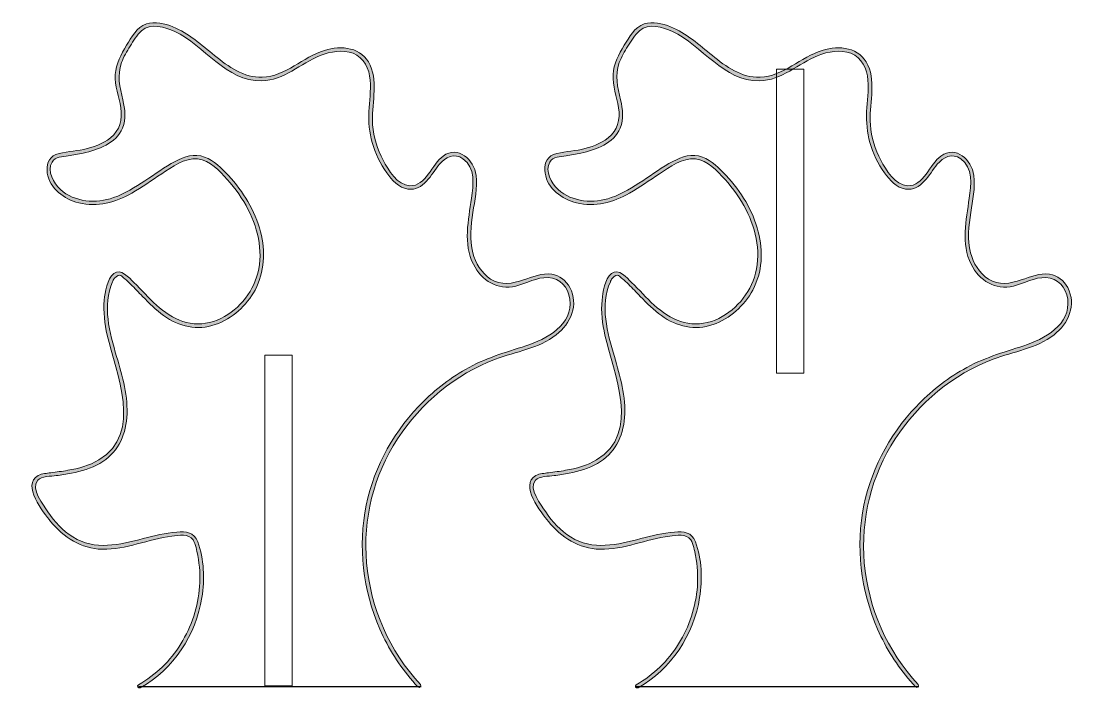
# Model space of a CAD drawing. Extents: x 190 to 1067, y -591 to -24.
# Drawn here: x 236.3 to 457.5, y -326.9 to -187 of the extents above; entities that cross this region are included whole.
import ezdxf

# ---------------------------------------------------------------- set-up
doc = ezdxf.new("R2010")
doc.units = 0
doc.header["$MEASUREMENT"] = 0
doc.layers.add('Layer 1', color=7, linetype='Continuous', lineweight=0)

msp = doc.modelspace()

# ---------------------------------------------------------------- hatches: boundary and pattern name
at = {"layer": 'Layer 1', "transparency": 33554687}
h = msp.add_hatch(color=7, dxfattribs=at)
h.dxf.hatch_style = 2
edge = h.paths.add_edge_path()
edge.add_spline(control_points=[(261.3, -326.65), (268.25, -322.77), (272.96, -315.55), (274.2, -307.73), (274.8, -303.92), (274.68, -299.71), (273.33, -296.06), (272.58, -294.03), (270.88, -293.88), (268.93, -294.02), (266.55, -294.2), (264.22, -294.8), (261.91, -295.41), (257, -296.69), (251.78, -297.96), (247.17, -295.06), (245.06, -293.74), (243.36, -291.84), (241.96, -289.8), (240.98, -288.37), (238.26, -284.89), (239.82, -283.18), (240.66, -282.27), (242.57, -282.36), (243.7, -282.21), (244.76, -282.07), (245.82, -281.91), (246.87, -281.71), (248.93, -281.31), (250.99, -280.72), (252.82, -279.67), (256.35, -277.63), (258.17, -274.03), (258.48, -270.05), (258.81, -265.66), (257.56, -261.41), (256.34, -257.25), (254.88, -252.3), (253.27, -246.58), (255.5, -241.6), (255.56, -241.47), (255.71, -241.04), (255.85, -240.91), (257.18, -239.52), (257.43, -240.57), (258.05, -241), (258.49, -241.3), (258.9, -241.76), (259.28, -242.13), (260.13, -242.95), (260.95, -243.81), (261.77, -244.66), (263.16, -246.09), (264.57, -247.52), (266.19, -248.69), (269.38, -251.02), (273.23, -251.86), (277.01, -250.56), (280.56, -249.34), (283.56, -246.61), (285.33, -243.32), (287.35, -239.57), (287.53, -235.17), (286.48, -231.1), (285.35, -226.68), (282.85, -222.67), (279.77, -219.34), (278.36, -217.81), (276.76, -216.2), (274.77, -215.46), (272.62, -214.65), (270.53, -215.35), (268.59, -216.39), (264.2, -218.75), (260.44, -222.28), (255.7, -223.97), (252.07, -225.26), (247.51, -224.94), (244.55, -222.26), (243.16, -221.01), (241.72, -218.37), (242.81, -216.52), (243.47, -215.38), (245.06, -215.4), (246.21, -215.22), (247.25, -215.06), (248.29, -214.88), (249.32, -214.65), (252.5, -213.94), (256.19, -212.63), (257.57, -209.39), (258.37, -207.48), (258.1, -205.45), (257.64, -203.5), (257.02, -200.83), (256.39, -198.37), (257.37, -195.69), (257.82, -194.48), (258.47, -193.35), (259.16, -192.26), (259.86, -191.15), (260.57, -189.86), (261.58, -189), (263.5, -187.36), (266.45, -188.21), (268.51, -189.16), (274.7, -192.02), (279.28, -199.69), (286.71, -199.51), (291.41, -199.39), (294.85, -195.87), (299.01, -194.22), (301.14, -193.37), (303.66, -192.87), (305.86, -193.73), (308.22, -194.67), (309.26, -196.97), (309.45, -199.36), (309.62, -201.55), (309.29, -203.75), (309.18, -205.94), (309.08, -208.13), (309.29, -210.32), (309.88, -212.44), (310.51, -214.71), (311.54, -216.88), (312.92, -218.79), (314, -220.28), (315.43, -221.9), (317.36, -222.18), (320.65, -222.67), (322.23, -219.05), (323.98, -216.99), (325.25, -215.51), (327.05, -214.55), (328.89, -215.81), (331.55, -217.63), (331.06, -221.35), (330.68, -224.1), (330.04, -228.67), (328.89, -233.6), (331.07, -237.94), (332.8, -241.37), (336.11, -243.41), (339.95, -242.48), (342.19, -241.94), (344.37, -240.63), (346.72, -240.7), (349.26, -240.76), (350.95, -242.83), (351.29, -245.22), (352.05, -250.57), (346.33, -253.64), (342.08, -255.01), (337.71, -256.41), (333.46, -257.63), (329.44, -259.94), (325.81, -262.03), (322.48, -264.66), (319.6, -267.7), (313.77, -273.81), (309.69, -281.61), (308.33, -289.97), (306.9, -298.74), (308.33, -307.9), (312.18, -315.9), (314.05, -319.77), (316.5, -323.33), (319.44, -326.46), (319.77, -326.81), (320.3, -326.28), (319.97, -325.93), (313.48, -319.02), (309.52, -309.91), (308.7, -300.48), (307.9, -291.32), (310.17, -282.19), (315.18, -274.48), (320.05, -266.98), (327.31, -260.97), (335.69, -257.8), (339.96, -256.19), (344.77, -255.6), (348.44, -252.71), (351.42, -250.36), (353.22, -246.4), (351.29, -242.81), (350.5, -241.34), (349.14, -240.27), (347.49, -240.02), (345.44, -239.7), (343.47, -240.55), (341.58, -241.2), (339.25, -242), (336.89, -242.45), (334.69, -241.03), (332.78, -239.8), (331.52, -237.67), (330.95, -235.52), (330.21, -232.78), (330.58, -229.85), (330.98, -227.09), (331.35, -224.55), (331.99, -221.89), (331.64, -219.31), (331.2, -216.04), (327.91, -212.97), (324.72, -215.26), (322.4, -216.93), (321.11, -221.62), (317.78, -221.48), (315.15, -221.37), (313.25, -218.19), (312.16, -216.15), (310.94, -213.85), (310.18, -211.3), (309.96, -208.7), (309.63, -204.64), (311.22, -200.09), (309.46, -196.22), (307.74, -192.45), (303.43, -192.01), (299.88, -193.12), (295.37, -194.53), (291.76, -198.55), (286.86, -198.75), (282.99, -198.91), (279.73, -196.51), (276.86, -194.19), (274.12, -191.98), (271.43, -189.5), (268.11, -188.17), (266.43, -187.5), (264.34, -186.99), (262.57, -187.58), (260.58, -188.24), (259.44, -190.39), (258.4, -192.06), (257.24, -193.93), (256.21, -195.95), (256.06, -198.18), (255.9, -200.57), (256.85, -202.82), (257.22, -205.14), (257.6, -207.57), (257.01, -209.88), (255.05, -211.45), (253.46, -212.74), (251.41, -213.39), (249.45, -213.85), (247.57, -214.3), (245.42, -214.29), (243.62, -214.96), (241.98, -215.57), (241.57, -217.23), (241.82, -218.82), (242.35, -222.15), (245.33, -224.27), (248.4, -225.06), (252.33, -226.07), (256.07, -224.96), (259.51, -223.02), (261.68, -221.8), (263.7, -220.34), (265.78, -218.97), (267.93, -217.56), (270.61, -215.55), (273.31, -215.87), (275.87, -216.17), (277.89, -218.36), (279.52, -220.17), (281.24, -222.08), (282.74, -224.2), (283.91, -226.49), (286.11, -230.76), (287.2, -235.97), (285.67, -240.64), (284.31, -244.83), (280.86, -248.5), (276.65, -249.89), (272.14, -251.38), (268.03, -249.55), (264.68, -246.48), (263.03, -244.97), (261.55, -243.29), (259.94, -241.73), (258.96, -240.78), (257.21, -238.62), (255.72, -239.87), (254.34, -241.04), (253.92, -243.77), (253.75, -245.44), (253.51, -247.89), (253.84, -250.37), (254.37, -252.76), (256.13, -260.78), (262.02, -273.28), (252.6, -278.93), (250.63, -280.11), (248.35, -280.69), (246.09, -281.09), (244.92, -281.3), (243.74, -281.46), (242.56, -281.61), (241.68, -281.72), (240.71, -281.76), (239.92, -282.19), (236.33, -284.14), (241.04, -289.97), (242.52, -291.81), (245.24, -295.18), (248.9, -297.54), (253.32, -297.63), (258.33, -297.73), (263.01, -295.49), (267.93, -294.88), (269.31, -294.7), (271.45, -294.31), (272.34, -295.66), (272.93, -296.56), (273.12, -297.92), (273.33, -298.96), (273.76, -301.08), (273.87, -303.25), (273.72, -305.4), (273.42, -309.66), (272.03, -313.84), (269.79, -317.46), (267.59, -321.01), (264.56, -323.96), (260.92, -326), (260.5, -326.23), (260.88, -326.88), (261.3, -326.65), (261.3, -326.65), (261.3, -326.65), (261.3, -326.65)], knot_values=[0, 0, 0, 0, 1, 1, 1, 2, 2, 2, 3, 3, 3, 4, 4, 4, 5, 5, 5, 6, 6, 6, 7, 7, 7, 8, 8, 8, 9, 9, 9, 10, 10, 10, 11, 11, 11, 12, 12, 12, 13, 13, 13, 14, 14, 14, 15, 15, 15, 16, 16, 16, 17, 17, 17, 18, 18, 18, 19, 19, 19, 20, 20, 20, 21, 21, 21, 22, 22, 22, 23, 23, 23, 24, 24, 24, 25, 25, 25, 26, 26, 26, 27, 27, 27, 28, 28, 28, 29, 29, 29, 30, 30, 30, 31, 31, 31, 32, 32, 32, 33, 33, 33, 34, 34, 34, 35, 35, 35, 36, 36, 36, 37, 37, 37, 38, 38, 38, 39, 39, 39, 40, 40, 40, 41, 41, 41, 42, 42, 42, 43, 43, 43, 44, 44, 44, 45, 45, 45, 46, 46, 46, 47, 47, 47, 48, 48, 48, 49, 49, 49, 50, 50, 50, 51, 51, 51, 52, 52, 52, 53, 53, 53, 54, 54, 54, 55, 55, 55, 56, 56, 56, 57, 57, 57, 58, 58, 58, 59, 59, 59, 60, 60, 60, 61, 61, 61, 62, 62, 62, 63, 63, 63, 64, 64, 64, 65, 65, 65, 66, 66, 66, 67, 67, 67, 68, 68, 68, 69, 69, 69, 70, 70, 70, 71, 71, 71, 72, 72, 72, 73, 73, 73, 74, 74, 74, 75, 75, 75, 76, 76, 76, 77, 77, 77, 78, 78, 78, 79, 79, 79, 80, 80, 80, 81, 81, 81, 82, 82, 82, 83, 83, 83, 84, 84, 84, 85, 85, 85, 86, 86, 86, 87, 87, 87, 88, 88, 88, 89, 89, 89, 90, 90, 90, 91, 91, 91, 92, 92, 92, 93, 93, 93, 94, 94, 94, 95, 95, 95, 96, 96, 96, 97, 97, 97, 98, 98, 98, 99, 99, 99, 100, 100, 100, 101, 101, 101, 102, 102, 102, 103, 103, 103, 104, 104, 104, 105, 105, 105, 106, 106, 106, 107, 107, 107, 108, 108, 108, 109, 109, 109, 110, 110, 110, 111, 111, 111, 112, 112, 112, 112], degree=3, periodic=0)
h = msp.add_hatch(color=7, dxfattribs=at)
h.dxf.hatch_style = 2
edge = h.paths.add_edge_path()
edge.add_spline(control_points=[(365.56, -326.65), (372.51, -322.77), (377.23, -315.55), (378.47, -307.73), (379.07, -303.92), (378.95, -299.71), (377.59, -296.06), (376.84, -294.03), (375.15, -293.88), (373.2, -294.02), (370.81, -294.2), (368.48, -294.8), (366.17, -295.41), (361.26, -296.69), (356.05, -297.96), (351.43, -295.06), (349.32, -293.74), (347.62, -291.84), (346.22, -289.8), (345.24, -288.37), (342.53, -284.89), (344.08, -283.18), (344.92, -282.27), (346.83, -282.36), (347.97, -282.21), (349.03, -282.07), (350.08, -281.91), (351.13, -281.71), (353.19, -281.31), (355.26, -280.72), (357.09, -279.67), (360.61, -277.63), (362.43, -274.03), (362.74, -270.05), (363.08, -265.66), (361.83, -261.41), (360.6, -257.25), (359.14, -252.3), (357.54, -246.58), (359.76, -241.6), (359.82, -241.47), (359.98, -241.04), (360.11, -240.91), (361.44, -239.52), (361.69, -240.57), (362.32, -241), (362.76, -241.3), (363.16, -241.76), (363.54, -242.13), (364.4, -242.95), (365.21, -243.81), (366.04, -244.66), (367.43, -246.09), (368.84, -247.52), (370.46, -248.69), (373.64, -251.02), (377.5, -251.86), (381.27, -250.56), (384.83, -249.34), (387.82, -246.61), (389.6, -243.32), (391.62, -239.57), (391.79, -235.17), (390.75, -231.1), (389.61, -226.68), (387.11, -222.67), (384.04, -219.34), (382.62, -217.81), (381.03, -216.2), (379.04, -215.46), (376.89, -214.65), (374.79, -215.35), (372.85, -216.39), (368.47, -218.75), (364.71, -222.28), (359.96, -223.97), (356.33, -225.26), (351.78, -224.94), (348.81, -222.26), (347.43, -221.01), (345.99, -218.37), (347.07, -216.52), (347.74, -215.38), (349.33, -215.4), (350.48, -215.22), (351.52, -215.06), (352.56, -214.88), (353.59, -214.65), (356.77, -213.94), (360.45, -212.63), (361.83, -209.39), (362.64, -207.48), (362.36, -205.45), (361.91, -203.5), (361.29, -200.83), (360.65, -198.37), (361.64, -195.69), (362.08, -194.48), (362.74, -193.35), (363.42, -192.26), (364.13, -191.15), (364.84, -189.86), (365.85, -189), (367.77, -187.36), (370.72, -188.21), (372.78, -189.16), (378.96, -192.02), (383.55, -199.69), (390.97, -199.51), (395.68, -199.39), (399.12, -195.87), (403.28, -194.22), (405.4, -193.37), (407.93, -192.87), (410.12, -193.73), (412.48, -194.67), (413.52, -196.97), (413.71, -199.36), (413.89, -201.55), (413.56, -203.75), (413.45, -205.94), (413.34, -208.13), (413.55, -210.32), (414.14, -212.44), (414.77, -214.71), (415.8, -216.88), (417.19, -218.79), (418.27, -220.28), (419.7, -221.9), (421.62, -222.18), (424.91, -222.67), (426.49, -219.05), (428.25, -216.99), (429.52, -215.51), (431.32, -214.55), (433.16, -215.81), (435.81, -217.63), (435.33, -221.35), (434.94, -224.1), (434.3, -228.67), (433.15, -233.6), (435.34, -237.94), (437.07, -241.37), (440.37, -243.41), (444.22, -242.48), (446.46, -241.94), (448.63, -240.63), (450.99, -240.7), (453.52, -240.76), (455.22, -242.83), (455.56, -245.22), (456.32, -250.57), (450.6, -253.64), (446.35, -255.01), (441.97, -256.41), (437.72, -257.63), (433.71, -259.94), (430.08, -262.03), (426.75, -264.66), (423.86, -267.7), (418.04, -273.81), (413.96, -281.61), (412.6, -289.97), (411.17, -298.74), (412.59, -307.9), (416.45, -315.9), (418.32, -319.77), (420.77, -323.33), (423.71, -326.46), (424.04, -326.81), (424.57, -326.28), (424.24, -325.93), (417.75, -319.02), (413.78, -309.91), (412.96, -300.48), (412.17, -291.32), (414.44, -282.19), (419.45, -274.48), (424.32, -266.98), (431.58, -260.97), (439.96, -257.8), (444.22, -256.19), (449.03, -255.6), (452.7, -252.71), (455.69, -250.36), (457.49, -246.4), (455.56, -242.81), (454.77, -241.34), (453.41, -240.27), (451.75, -240.02), (449.71, -239.7), (447.74, -240.55), (445.85, -241.2), (443.52, -242), (441.15, -242.45), (438.95, -241.03), (437.05, -239.8), (435.79, -237.67), (435.21, -235.52), (434.48, -232.78), (434.84, -229.85), (435.25, -227.09), (435.62, -224.55), (436.25, -221.89), (435.91, -219.31), (435.46, -216.04), (432.17, -212.97), (428.99, -215.26), (426.66, -216.93), (425.38, -221.62), (422.04, -221.48), (419.41, -221.37), (417.51, -218.19), (416.42, -216.15), (415.2, -213.85), (414.44, -211.3), (414.23, -208.7), (413.89, -204.64), (415.49, -200.09), (413.72, -196.22), (412.01, -192.45), (407.69, -192.01), (404.15, -193.12), (399.63, -194.53), (396.02, -198.55), (391.12, -198.75), (387.26, -198.91), (383.99, -196.51), (381.13, -194.19), (378.39, -191.98), (375.69, -189.5), (372.37, -188.17), (370.69, -187.5), (368.61, -186.99), (366.83, -187.58), (364.84, -188.24), (363.7, -190.39), (362.66, -192.06), (361.5, -193.93), (360.47, -195.95), (360.33, -198.18), (360.17, -200.57), (361.12, -202.82), (361.48, -205.14), (361.86, -207.57), (361.27, -209.88), (359.32, -211.45), (357.72, -212.74), (355.68, -213.39), (353.71, -213.85), (351.83, -214.3), (349.68, -214.29), (347.88, -214.96), (346.24, -215.57), (345.84, -217.23), (346.09, -218.82), (346.61, -222.15), (349.59, -224.27), (352.67, -225.06), (356.59, -226.07), (360.33, -224.96), (363.78, -223.02), (365.95, -221.8), (367.96, -220.34), (370.04, -218.97), (372.19, -217.56), (374.87, -215.55), (377.58, -215.87), (380.13, -216.17), (382.15, -218.36), (383.78, -220.17), (385.5, -222.08), (387, -224.2), (388.18, -226.49), (390.37, -230.76), (391.47, -235.97), (389.94, -240.64), (388.57, -244.83), (385.13, -248.5), (380.92, -249.89), (376.4, -251.38), (372.29, -249.55), (368.95, -246.48), (367.3, -244.97), (365.81, -243.29), (364.21, -241.73), (363.23, -240.78), (361.48, -238.62), (359.99, -239.87), (358.6, -241.04), (358.19, -243.77), (358.02, -245.44), (357.77, -247.89), (358.11, -250.37), (358.63, -252.76), (360.4, -260.78), (366.28, -273.28), (356.87, -278.93), (354.89, -280.11), (352.61, -280.69), (350.36, -281.09), (349.19, -281.3), (348.01, -281.46), (346.82, -281.61), (345.95, -281.72), (344.97, -281.76), (344.18, -282.19), (340.6, -284.14), (345.3, -289.97), (346.79, -291.81), (349.5, -295.18), (353.17, -297.54), (357.59, -297.63), (362.6, -297.73), (367.28, -295.49), (372.19, -294.88), (373.57, -294.7), (375.72, -294.31), (376.6, -295.66), (377.19, -296.56), (377.39, -297.92), (377.59, -298.96), (378.02, -301.08), (378.14, -303.25), (377.99, -305.4), (377.69, -309.66), (376.3, -313.84), (374.05, -317.46), (371.85, -321.01), (368.83, -323.96), (365.18, -326), (364.76, -326.23), (365.14, -326.88), (365.56, -326.65), (365.56, -326.65), (365.56, -326.65), (365.56, -326.65)], knot_values=[0, 0, 0, 0, 1, 1, 1, 2, 2, 2, 3, 3, 3, 4, 4, 4, 5, 5, 5, 6, 6, 6, 7, 7, 7, 8, 8, 8, 9, 9, 9, 10, 10, 10, 11, 11, 11, 12, 12, 12, 13, 13, 13, 14, 14, 14, 15, 15, 15, 16, 16, 16, 17, 17, 17, 18, 18, 18, 19, 19, 19, 20, 20, 20, 21, 21, 21, 22, 22, 22, 23, 23, 23, 24, 24, 24, 25, 25, 25, 26, 26, 26, 27, 27, 27, 28, 28, 28, 29, 29, 29, 30, 30, 30, 31, 31, 31, 32, 32, 32, 33, 33, 33, 34, 34, 34, 35, 35, 35, 36, 36, 36, 37, 37, 37, 38, 38, 38, 39, 39, 39, 40, 40, 40, 41, 41, 41, 42, 42, 42, 43, 43, 43, 44, 44, 44, 45, 45, 45, 46, 46, 46, 47, 47, 47, 48, 48, 48, 49, 49, 49, 50, 50, 50, 51, 51, 51, 52, 52, 52, 53, 53, 53, 54, 54, 54, 55, 55, 55, 56, 56, 56, 57, 57, 57, 58, 58, 58, 59, 59, 59, 60, 60, 60, 61, 61, 61, 62, 62, 62, 63, 63, 63, 64, 64, 64, 65, 65, 65, 66, 66, 66, 67, 67, 67, 68, 68, 68, 69, 69, 69, 70, 70, 70, 71, 71, 71, 72, 72, 72, 73, 73, 73, 74, 74, 74, 75, 75, 75, 76, 76, 76, 77, 77, 77, 78, 78, 78, 79, 79, 79, 80, 80, 80, 81, 81, 81, 82, 82, 82, 83, 83, 83, 84, 84, 84, 85, 85, 85, 86, 86, 86, 87, 87, 87, 88, 88, 88, 89, 89, 89, 90, 90, 90, 91, 91, 91, 92, 92, 92, 93, 93, 93, 94, 94, 94, 95, 95, 95, 96, 96, 96, 97, 97, 97, 98, 98, 98, 99, 99, 99, 100, 100, 100, 101, 101, 101, 102, 102, 102, 103, 103, 103, 104, 104, 104, 105, 105, 105, 106, 106, 106, 107, 107, 107, 108, 108, 108, 109, 109, 109, 110, 110, 110, 111, 111, 111, 112, 112, 112, 112], degree=3, periodic=0)

# ---------------------------------------------------------------- linework, layer by layer
at = {"layer": 'Layer 1', "color": 7, "lineweight": 25}
for p, q in [((260.93, -326.37), (320.12, -326.37)), ((365.2, -326.37), (424.39, -326.37))]:
    msp.add_line(p, q, dxfattribs=at)
at = {"layer": 'Layer 1', "color": 7, "lineweight": 9}
for points in [[(400.27, -260.74), (394.57, -260.74), (394.57, -197.05), (400.27, -197.05)], [(293.1, -326.27), (287.41, -326.27), (287.41, -256.96), (293.1, -256.96)]]:
    msp.add_lwpolyline(points, close=True, dxfattribs=at)
at = {"layer": 'Layer 1'}
for points in [[(261.3, -326.65), (268.25, -322.77), (272.96, -315.55), (274.2, -307.73), (274.8, -303.92), (274.68, -299.71), (273.33, -296.06), (272.58, -294.03), (270.88, -293.88), (268.93, -294.02), (266.55, -294.2), (264.22, -294.8), (261.91, -295.41), (257, -296.69), (251.78, -297.96), (247.17, -295.06), (245.06, -293.74), (243.36, -291.84), (241.96, -289.8), (240.98, -288.37), (238.26, -284.89), (239.82, -283.18), (240.66, -282.27), (242.57, -282.36), (243.7, -282.21), (244.76, -282.07), (245.82, -281.91), (246.87, -281.71), (248.93, -281.31), (250.99, -280.72), (252.82, -279.67), (256.35, -277.63), (258.17, -274.03), (258.48, -270.05), (258.81, -265.66), (257.56, -261.41), (256.34, -257.25), (254.88, -252.3), (253.27, -246.58), (255.5, -241.6), (255.56, -241.47), (255.71, -241.04), (255.85, -240.91), (257.18, -239.52), (257.43, -240.57), (258.05, -241), (258.49, -241.3), (258.9, -241.76), (259.28, -242.13), (260.13, -242.95), (260.95, -243.81), (261.77, -244.66), (263.16, -246.09), (264.57, -247.52), (266.19, -248.69), (269.38, -251.02), (273.23, -251.86), (277.01, -250.56), (280.56, -249.34), (283.56, -246.61), (285.33, -243.32), (287.35, -239.57), (287.53, -235.17), (286.48, -231.1), (285.35, -226.68), (282.85, -222.67), (279.77, -219.34), (278.36, -217.81), (276.76, -216.2), (274.77, -215.46), (272.62, -214.65), (270.53, -215.35), (268.59, -216.39), (264.2, -218.75), (260.44, -222.28), (255.7, -223.97), (252.07, -225.26), (247.51, -224.94), (244.55, -222.26), (243.16, -221.01), (241.72, -218.37), (242.81, -216.52), (243.47, -215.38), (245.06, -215.4), (246.21, -215.22), (247.25, -215.06), (248.29, -214.88), (249.32, -214.65), (252.5, -213.94), (256.19, -212.63), (257.57, -209.39), (258.37, -207.48), (258.1, -205.45), (257.64, -203.5), (257.02, -200.83), (256.39, -198.37), (257.37, -195.69), (257.82, -194.48), (258.47, -193.35), (259.16, -192.26), (259.86, -191.15), (260.57, -189.86), (261.58, -189), (263.5, -187.36), (266.45, -188.21), (268.51, -189.16), (274.7, -192.02), (279.28, -199.69), (286.71, -199.51), (291.41, -199.39), (294.85, -195.87), (299.01, -194.22), (301.14, -193.37), (303.66, -192.87), (305.86, -193.73), (308.22, -194.67), (309.26, -196.97), (309.45, -199.36), (309.62, -201.55), (309.29, -203.75), (309.18, -205.94), (309.08, -208.13), (309.29, -210.32), (309.88, -212.44), (310.51, -214.71), (311.54, -216.88), (312.92, -218.79), (314, -220.28), (315.43, -221.9), (317.36, -222.18), (320.65, -222.67), (322.23, -219.05), (323.98, -216.99), (325.25, -215.51), (327.05, -214.55), (328.89, -215.81), (331.55, -217.63), (331.06, -221.35), (330.68, -224.1), (330.04, -228.67), (328.89, -233.6), (331.07, -237.94), (332.8, -241.37), (336.11, -243.41), (339.95, -242.48), (342.19, -241.94), (344.37, -240.63), (346.72, -240.7), (349.26, -240.76), (350.95, -242.83), (351.29, -245.22), (352.05, -250.57), (346.33, -253.64), (342.08, -255.01), (337.71, -256.41), (333.46, -257.63), (329.44, -259.94), (325.81, -262.03), (322.48, -264.66), (319.6, -267.7), (313.77, -273.81), (309.69, -281.61), (308.33, -289.97), (306.9, -298.74), (308.33, -307.9), (312.18, -315.9), (314.05, -319.77), (316.5, -323.33), (319.44, -326.46), (319.77, -326.81), (320.3, -326.28), (319.97, -325.93), (313.48, -319.02), (309.52, -309.91), (308.7, -300.48), (307.9, -291.32), (310.17, -282.19), (315.18, -274.48), (320.05, -266.98), (327.31, -260.97), (335.69, -257.8), (339.96, -256.19), (344.77, -255.6), (348.44, -252.71), (351.42, -250.36), (353.22, -246.4), (351.29, -242.81), (350.5, -241.34), (349.14, -240.27), (347.49, -240.02), (345.44, -239.7), (343.47, -240.55), (341.58, -241.2), (339.25, -242), (336.89, -242.45), (334.69, -241.03), (332.78, -239.8), (331.52, -237.67), (330.95, -235.52), (330.21, -232.78), (330.58, -229.85), (330.98, -227.09), (331.35, -224.55), (331.99, -221.89), (331.64, -219.31), (331.2, -216.04), (327.91, -212.97), (324.72, -215.26), (322.4, -216.93), (321.11, -221.62), (317.78, -221.48), (315.15, -221.37), (313.25, -218.19), (312.16, -216.15), (310.94, -213.85), (310.18, -211.3), (309.96, -208.7), (309.63, -204.64), (311.22, -200.09), (309.46, -196.22), (307.74, -192.45), (303.43, -192.01), (299.88, -193.12), (295.37, -194.53), (291.76, -198.55), (286.86, -198.75), (282.99, -198.91), (279.73, -196.51), (276.86, -194.19), (274.12, -191.98), (271.43, -189.5), (268.11, -188.17), (266.43, -187.5), (264.34, -186.99), (262.57, -187.58), (260.58, -188.24), (259.44, -190.39), (258.4, -192.06), (257.24, -193.93), (256.21, -195.95), (256.06, -198.18), (255.9, -200.57), (256.85, -202.82), (257.22, -205.14), (257.6, -207.57), (257.01, -209.88), (255.05, -211.45), (253.46, -212.74), (251.41, -213.39), (249.45, -213.85), (247.57, -214.3), (245.42, -214.29), (243.62, -214.96), (241.98, -215.57), (241.57, -217.23), (241.82, -218.82), (242.35, -222.15), (245.33, -224.27), (248.4, -225.06), (252.33, -226.07), (256.07, -224.96), (259.51, -223.02), (261.68, -221.8), (263.7, -220.34), (265.78, -218.97), (267.93, -217.56), (270.61, -215.55), (273.31, -215.87), (275.87, -216.17), (277.89, -218.36), (279.52, -220.17), (281.24, -222.08), (282.74, -224.2), (283.91, -226.49), (286.11, -230.76), (287.2, -235.97), (285.67, -240.64), (284.31, -244.83), (280.86, -248.5), (276.65, -249.89), (272.14, -251.38), (268.03, -249.55), (264.68, -246.48), (263.03, -244.97), (261.55, -243.29), (259.94, -241.73), (258.96, -240.78), (257.21, -238.62), (255.72, -239.87), (254.34, -241.04), (253.92, -243.77), (253.75, -245.44), (253.51, -247.89), (253.84, -250.37), (254.37, -252.76), (256.13, -260.78), (262.02, -273.28), (252.6, -278.93), (250.63, -280.11), (248.35, -280.69), (246.09, -281.09), (244.92, -281.3), (243.74, -281.46), (242.56, -281.61), (241.68, -281.72), (240.71, -281.76), (239.92, -282.19), (236.33, -284.14), (241.04, -289.97), (242.52, -291.81), (245.24, -295.18), (248.9, -297.54), (253.32, -297.63), (258.33, -297.73), (263.01, -295.49), (267.93, -294.88), (269.31, -294.7), (271.45, -294.31), (272.34, -295.66), (272.93, -296.56), (273.12, -297.92), (273.33, -298.96), (273.76, -301.08), (273.87, -303.25), (273.72, -305.4), (273.42, -309.66), (272.03, -313.84), (269.79, -317.46), (267.59, -321.01), (264.56, -323.96), (260.92, -326), (260.5, -326.23), (260.88, -326.88), (261.3, -326.65), (261.3, -326.65), (261.3, -326.65), (261.3, -326.65)], [(365.56, -326.65), (372.51, -322.77), (377.23, -315.55), (378.47, -307.73), (379.07, -303.92), (378.95, -299.71), (377.59, -296.06), (376.84, -294.03), (375.15, -293.88), (373.2, -294.02), (370.81, -294.2), (368.48, -294.8), (366.17, -295.41), (361.26, -296.69), (356.05, -297.96), (351.43, -295.06), (349.32, -293.74), (347.62, -291.84), (346.22, -289.8), (345.24, -288.37), (342.53, -284.89), (344.08, -283.18), (344.92, -282.27), (346.83, -282.36), (347.97, -282.21), (349.03, -282.07), (350.08, -281.91), (351.13, -281.71), (353.19, -281.31), (355.26, -280.72), (357.09, -279.67), (360.61, -277.63), (362.43, -274.03), (362.74, -270.05), (363.08, -265.66), (361.83, -261.41), (360.6, -257.25), (359.14, -252.3), (357.54, -246.58), (359.76, -241.6), (359.82, -241.47), (359.98, -241.04), (360.11, -240.91), (361.44, -239.52), (361.69, -240.57), (362.32, -241), (362.76, -241.3), (363.16, -241.76), (363.54, -242.13), (364.4, -242.95), (365.21, -243.81), (366.04, -244.66), (367.43, -246.09), (368.84, -247.52), (370.46, -248.69), (373.64, -251.02), (377.5, -251.86), (381.27, -250.56), (384.83, -249.34), (387.82, -246.61), (389.6, -243.32), (391.62, -239.57), (391.79, -235.17), (390.75, -231.1), (389.61, -226.68), (387.11, -222.67), (384.04, -219.34), (382.62, -217.81), (381.03, -216.2), (379.04, -215.46), (376.89, -214.65), (374.79, -215.35), (372.85, -216.39), (368.47, -218.75), (364.71, -222.28), (359.96, -223.97), (356.33, -225.26), (351.78, -224.94), (348.81, -222.26), (347.43, -221.01), (345.99, -218.37), (347.07, -216.52), (347.74, -215.38), (349.33, -215.4), (350.48, -215.22), (351.52, -215.06), (352.56, -214.88), (353.59, -214.65), (356.77, -213.94), (360.45, -212.63), (361.83, -209.39), (362.64, -207.48), (362.36, -205.45), (361.91, -203.5), (361.29, -200.83), (360.65, -198.37), (361.64, -195.69), (362.08, -194.48), (362.74, -193.35), (363.42, -192.26), (364.13, -191.15), (364.84, -189.86), (365.85, -189), (367.77, -187.36), (370.72, -188.21), (372.78, -189.16), (378.96, -192.02), (383.55, -199.69), (390.97, -199.51), (395.68, -199.39), (399.12, -195.87), (403.28, -194.22), (405.4, -193.37), (407.93, -192.87), (410.12, -193.73), (412.48, -194.67), (413.52, -196.97), (413.71, -199.36), (413.89, -201.55), (413.56, -203.75), (413.45, -205.94), (413.34, -208.13), (413.55, -210.32), (414.14, -212.44), (414.77, -214.71), (415.8, -216.88), (417.19, -218.79), (418.27, -220.28), (419.7, -221.9), (421.62, -222.18), (424.91, -222.67), (426.49, -219.05), (428.25, -216.99), (429.52, -215.51), (431.32, -214.55), (433.16, -215.81), (435.81, -217.63), (435.33, -221.35), (434.94, -224.1), (434.3, -228.67), (433.15, -233.6), (435.34, -237.94), (437.07, -241.37), (440.37, -243.41), (444.22, -242.48), (446.46, -241.94), (448.63, -240.63), (450.99, -240.7), (453.52, -240.76), (455.22, -242.83), (455.56, -245.22), (456.32, -250.57), (450.6, -253.64), (446.35, -255.01), (441.97, -256.41), (437.72, -257.63), (433.71, -259.94), (430.08, -262.03), (426.75, -264.66), (423.86, -267.7), (418.04, -273.81), (413.96, -281.61), (412.6, -289.97), (411.17, -298.74), (412.59, -307.9), (416.45, -315.9), (418.32, -319.77), (420.77, -323.33), (423.71, -326.46), (424.04, -326.81), (424.57, -326.28), (424.24, -325.93), (417.75, -319.02), (413.78, -309.91), (412.96, -300.48), (412.17, -291.32), (414.44, -282.19), (419.45, -274.48), (424.32, -266.98), (431.58, -260.97), (439.96, -257.8), (444.22, -256.19), (449.03, -255.6), (452.7, -252.71), (455.69, -250.36), (457.49, -246.4), (455.56, -242.81), (454.77, -241.34), (453.41, -240.27), (451.75, -240.02), (449.71, -239.7), (447.74, -240.55), (445.85, -241.2), (443.52, -242), (441.15, -242.45), (438.95, -241.03), (437.05, -239.8), (435.79, -237.67), (435.21, -235.52), (434.48, -232.78), (434.84, -229.85), (435.25, -227.09), (435.62, -224.55), (436.25, -221.89), (435.91, -219.31), (435.46, -216.04), (432.17, -212.97), (428.99, -215.26), (426.66, -216.93), (425.38, -221.62), (422.04, -221.48), (419.41, -221.37), (417.51, -218.19), (416.42, -216.15), (415.2, -213.85), (414.44, -211.3), (414.23, -208.7), (413.89, -204.64), (415.49, -200.09), (413.72, -196.22), (412.01, -192.45), (407.69, -192.01), (404.15, -193.12), (399.63, -194.53), (396.02, -198.55), (391.12, -198.75), (387.26, -198.91), (383.99, -196.51), (381.13, -194.19), (378.39, -191.98), (375.69, -189.5), (372.37, -188.17), (370.69, -187.5), (368.61, -186.99), (366.83, -187.58), (364.84, -188.24), (363.7, -190.39), (362.66, -192.06), (361.5, -193.93), (360.47, -195.95), (360.33, -198.18), (360.17, -200.57), (361.12, -202.82), (361.48, -205.14), (361.86, -207.57), (361.27, -209.88), (359.32, -211.45), (357.72, -212.74), (355.68, -213.39), (353.71, -213.85), (351.83, -214.3), (349.68, -214.29), (347.88, -214.96), (346.24, -215.57), (345.84, -217.23), (346.09, -218.82), (346.61, -222.15), (349.59, -224.27), (352.67, -225.06), (356.59, -226.07), (360.33, -224.96), (363.78, -223.02), (365.95, -221.8), (367.96, -220.34), (370.04, -218.97), (372.19, -217.56), (374.87, -215.55), (377.58, -215.87), (380.13, -216.17), (382.15, -218.36), (383.78, -220.17), (385.5, -222.08), (387, -224.2), (388.18, -226.49), (390.37, -230.76), (391.47, -235.97), (389.94, -240.64), (388.57, -244.83), (385.13, -248.5), (380.92, -249.89), (376.4, -251.38), (372.29, -249.55), (368.95, -246.48), (367.3, -244.97), (365.81, -243.29), (364.21, -241.73), (363.23, -240.78), (361.48, -238.62), (359.99, -239.87), (358.6, -241.04), (358.19, -243.77), (358.02, -245.44), (357.77, -247.89), (358.11, -250.37), (358.63, -252.76), (360.4, -260.78), (366.28, -273.28), (356.87, -278.93), (354.89, -280.11), (352.61, -280.69), (350.36, -281.09), (349.19, -281.3), (348.01, -281.46), (346.82, -281.61), (345.95, -281.72), (344.97, -281.76), (344.18, -282.19), (340.6, -284.14), (345.3, -289.97), (346.79, -291.81), (349.5, -295.18), (353.17, -297.54), (357.59, -297.63), (362.6, -297.73), (367.28, -295.49), (372.19, -294.88), (373.57, -294.7), (375.72, -294.31), (376.6, -295.66), (377.19, -296.56), (377.39, -297.92), (377.59, -298.96), (378.02, -301.08), (378.14, -303.25), (377.99, -305.4), (377.69, -309.66), (376.3, -313.84), (374.05, -317.46), (371.85, -321.01), (368.83, -323.96), (365.18, -326), (364.76, -326.23), (365.14, -326.88), (365.56, -326.65), (365.56, -326.65), (365.56, -326.65), (365.56, -326.65)]]:
    msp.add_open_spline(points, degree=3, knots=[0, 0, 0, 0, 1, 1, 1, 2, 2, 2, 3, 3, 3, 4, 4, 4, 5, 5, 5, 6, 6, 6, 7, 7, 7, 8, 8, 8, 9, 9, 9, 10, 10, 10, 11, 11, 11, 12, 12, 12, 13, 13, 13, 14, 14, 14, 15, 15, 15, 16, 16, 16, 17, 17, 17, 18, 18, 18, 19, 19, 19, 20, 20, 20, 21, 21, 21, 22, 22, 22, 23, 23, 23, 24, 24, 24, 25, 25, 25, 26, 26, 26, 27, 27, 27, 28, 28, 28, 29, 29, 29, 30, 30, 30, 31, 31, 31, 32, 32, 32, 33, 33, 33, 34, 34, 34, 35, 35, 35, 36, 36, 36, 37, 37, 37, 38, 38, 38, 39, 39, 39, 40, 40, 40, 41, 41, 41, 42, 42, 42, 43, 43, 43, 44, 44, 44, 45, 45, 45, 46, 46, 46, 47, 47, 47, 48, 48, 48, 49, 49, 49, 50, 50, 50, 51, 51, 51, 52, 52, 52, 53, 53, 53, 54, 54, 54, 55, 55, 55, 56, 56, 56, 57, 57, 57, 58, 58, 58, 59, 59, 59, 60, 60, 60, 61, 61, 61, 62, 62, 62, 63, 63, 63, 64, 64, 64, 65, 65, 65, 66, 66, 66, 67, 67, 67, 68, 68, 68, 69, 69, 69, 70, 70, 70, 71, 71, 71, 72, 72, 72, 73, 73, 73, 74, 74, 74, 75, 75, 75, 76, 76, 76, 77, 77, 77, 78, 78, 78, 79, 79, 79, 80, 80, 80, 81, 81, 81, 82, 82, 82, 83, 83, 83, 84, 84, 84, 85, 85, 85, 86, 86, 86, 87, 87, 87, 88, 88, 88, 89, 89, 89, 90, 90, 90, 91, 91, 91, 92, 92, 92, 93, 93, 93, 94, 94, 94, 95, 95, 95, 96, 96, 96, 97, 97, 97, 98, 98, 98, 99, 99, 99, 100, 100, 100, 101, 101, 101, 102, 102, 102, 103, 103, 103, 104, 104, 104, 105, 105, 105, 106, 106, 106, 107, 107, 107, 108, 108, 108, 109, 109, 109, 110, 110, 110, 111, 111, 111, 112, 112, 112, 112], dxfattribs=at)

doc.saveas('drawing.dxf')
